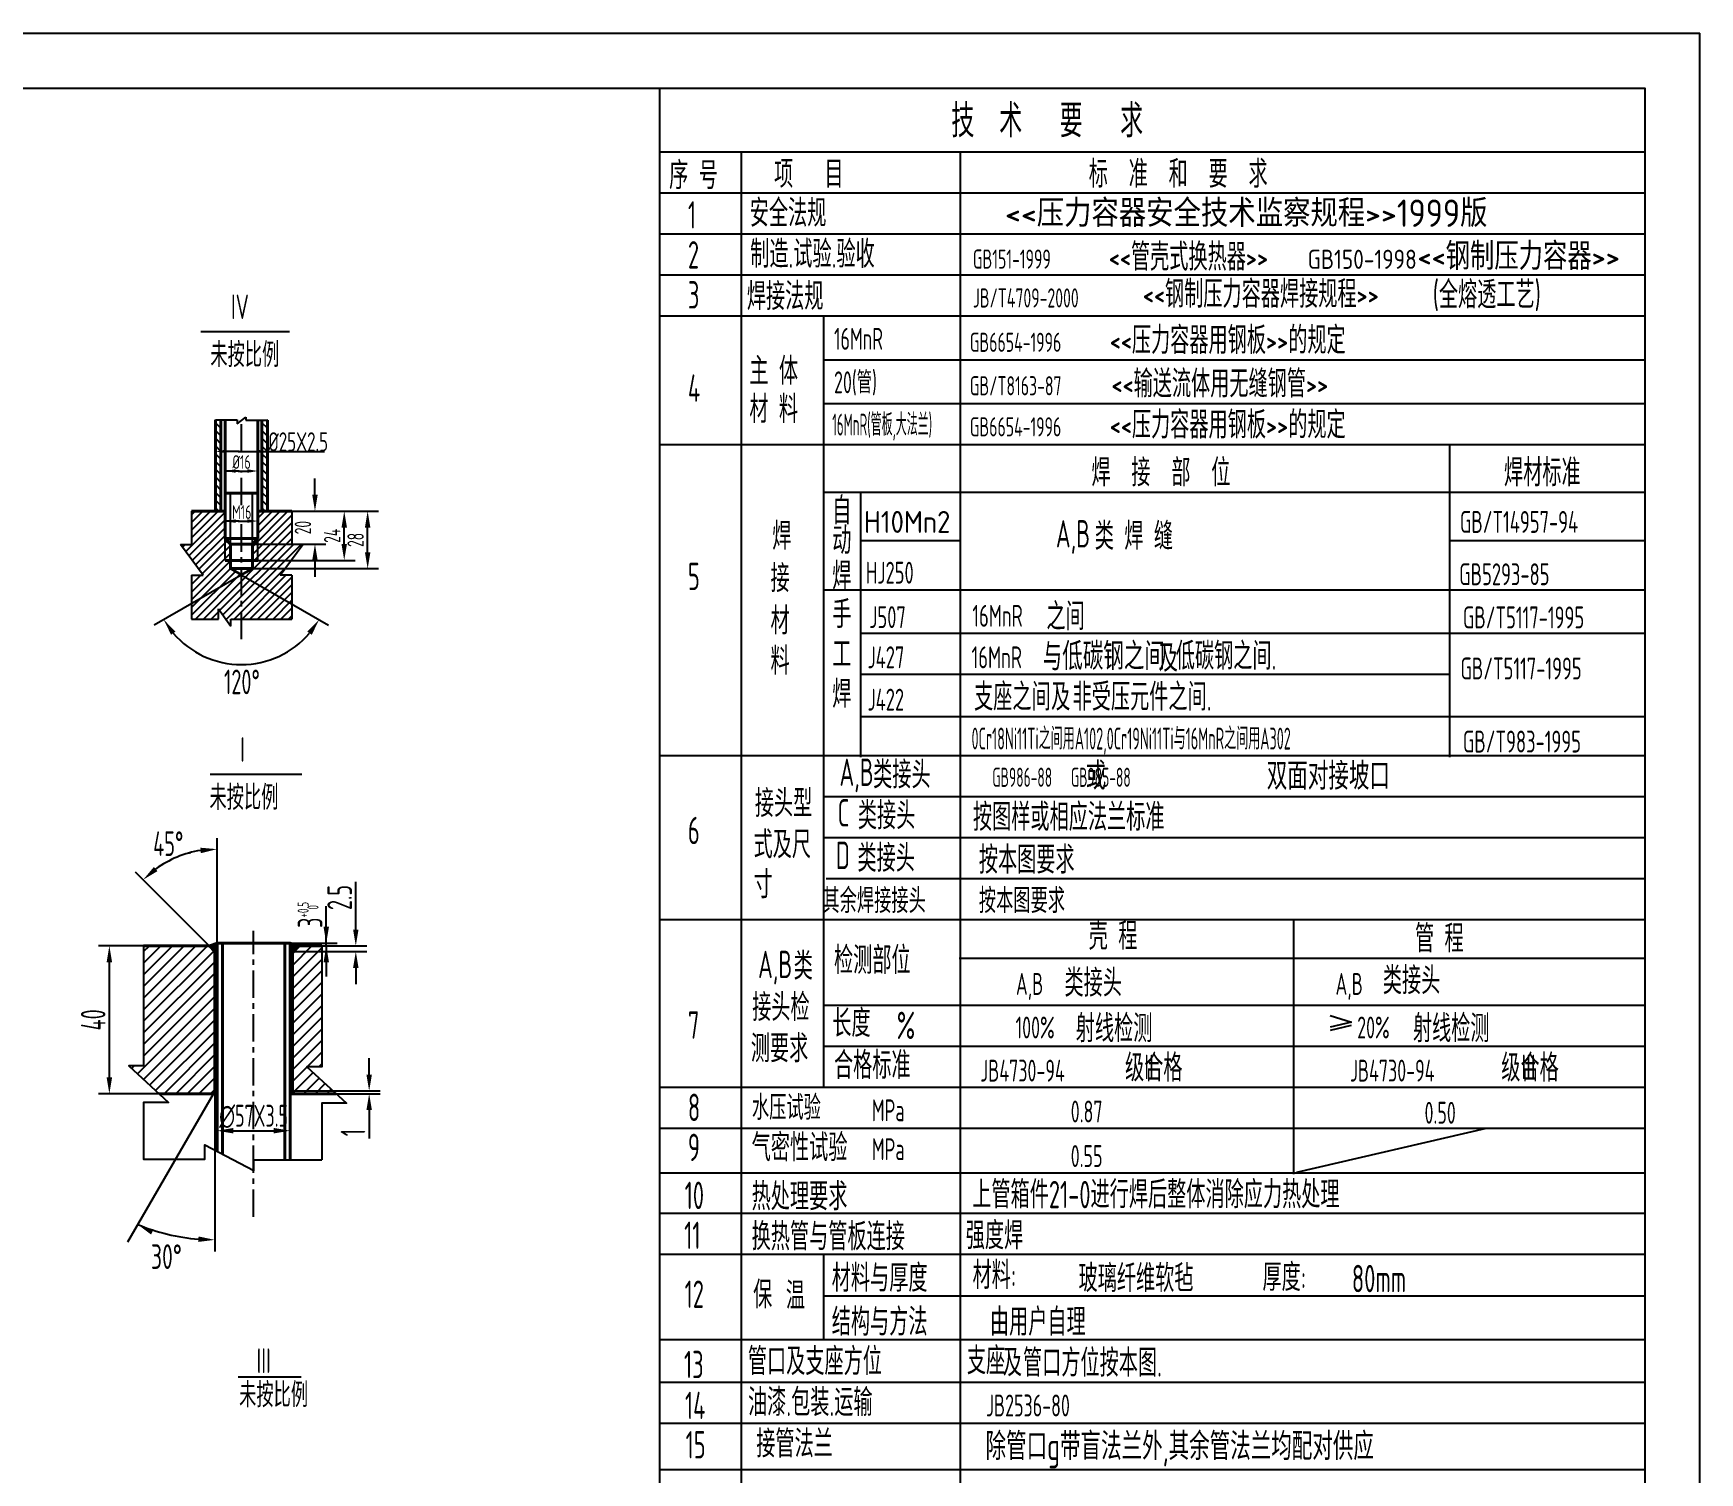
# Model space of a CAD drawing. Extents: x -857 to 594, y 0 to 1194.
# Drawn here: x 289.6 to 594, y 578 to 841 of the extents above; entities that cross this region are included whole.
import ezdxf
from ezdxf.enums import TextEntityAlignment as Align

# ---------------------------------------------------------------- set-up
doc = ezdxf.new("R2010")
doc.units = 0
doc.header["$LTSCALE"] = 2
doc.header["$MEASUREMENT"] = 0
doc.linetypes.add('CENTERX2', pattern=[4, 2.5, -0.5, 0.5, -0.5])
doc.linetypes.add('PHANTOMX2', pattern=[5, 2.5, -0.5, 0.5, -0.5, 0.5, -0.5])
doc.layers.get('0').update_dxf_attribs({"linetype": 'CONTINUOUS'})
doc.layers.get('DEFPOINTS').update_dxf_attribs({"linetype": 'CONTINUOUS'})
for name, color, linetype in [('16CEN', 6, 'CENTERX2'), ('16CON2', 3, 'CONTINUOUS'), ('16DIM', 3, 'CONTINUOUS'), ('16TXT', 3, 'CONTINUOUS'), ('PHANTOMX2', 3, 'PHANTOMX2')]:
    doc.layers.add(name, color=color, linetype=linetype)
doc.layers.add('16CON', color=7, linetype='CONTINUOUS', lineweight=40)
doc.styles.add('ASCII', font='ascii.shx', dxfattribs={"width": 0.7, "height": 4.5})
doc.styles.add('HZ', font='ascii.shx', dxfattribs={"width": 0.7, "bigfont": 'hztxt2.shx'})
doc.styles.add('HZ1', font='ascii.shx', dxfattribs={"width": 0.75, "bigfont": 'hztxt2.shx'})
doc.styles.get("Standard").update_dxf_attribs({"font": 'ascii.shx', "width": 0.75})
doc.dimstyles.get("Standard").update_dxf_attribs({"dimtxt": 4.5, "dimasz": 3, "dimexe": 2, "dimexo": 0.0625, "dimgap": 0.7, "dimtad": 1, "dimdec": 4, "dimzin": 0, "dimdsep": 46, "dimtxsty": 'HZ', "dimcen": 0.09, "dimadec": 0, "dimazin": 0, "dimtfac": 1, "dimtdec": 4, "dimtofl": 0, "dimtmove": 0, "dimatfit": 3, "dimfxl": 0, "dimtolj": 1, "dimtzin": 0, "dimarcsym": 0})

# ---------------------------------------------------------------- blocks, each defined once
blk = doc.blocks.new('*D12')
at = {"color": 0, "linetype": 'ByBlock'}
for p, q in [((359.39, 664.08), (359.39, 672.78)), ((351.63, 661.08), (361.39, 661.08)), ((347.75, 660.08), (361.39, 660.08)), ((359.39, 657.08), (359.39, 654.08))]:
    blk.add_line(p, q, dxfattribs=at)
for points in [[(358.89, 664.08), (359.89, 664.08), (359.39, 661.08)], [(358.89, 657.08), (359.89, 657.08), (359.39, 660.08)]]:
    blk.add_solid(points, dxfattribs=at)
at = {"layer": 'DEFPOINTS', "color": 0, "linetype": 'ByBlock'}
for p in [(351.57, 661.08), (359.39, 661.08), (347.69, 660.08)]:
    blk.add_point(p, dxfattribs=at)
at = {"color": 0, "linetype": 'ByBlock', "insert": (356.44, 669.93), "char_height": 4.5, "attachment_point": 5, "rotation": 90, "style": 'HZ'}
blk.add_mtext('\\A1;2.5', dxfattribs=at)
blk = doc.blocks.new('*D13')
at = {"color": 0, "linetype": 'ByBlock'}
for p, q in [((595.7, 717.78), (595.7, 720.78)), ((590.03, 714.78), (597.7, 714.78)), ((582.33, 708.78), (597.7, 708.78)), ((595.7, 705.78), (595.7, 702.78))]:
    blk.add_line(p, q, dxfattribs=at)
for points in [[(595.2, 717.78), (596.2, 717.78), (595.7, 714.78)], [(595.2, 705.78), (596.2, 705.78), (595.7, 708.78)]]:
    blk.add_solid(points, dxfattribs=at)
at = {"layer": 'DEFPOINTS', "color": 0, "linetype": 'ByBlock'}
for p in [(589.96, 714.78), (595.7, 714.78), (582.27, 708.78)]:
    blk.add_point(p, dxfattribs=at)
at = {"color": 0, "linetype": 'ByBlock', "insert": (593.5, 711.78), "char_height": 3, "attachment_point": 5, "rotation": 90, "style": 'HZ'}
blk.add_mtext('\\A1;20', dxfattribs=at)
blk = doc.blocks.new('*D14')
at = {"color": 0, "linetype": 'ByBlock'}
for p, q in [((597.56, 714.78), (603.05, 714.78)), ((601.05, 708.78), (601.05, 711.78)), ((585.33, 705.78), (603.05, 705.78))]:
    blk.add_line(p, q, dxfattribs=at)
for points in [[(600.55, 711.78), (601.55, 711.78), (601.05, 714.78)], [(600.55, 708.78), (601.55, 708.78), (601.05, 705.78)]]:
    blk.add_solid(points, dxfattribs=at)
at = {"layer": 'DEFPOINTS', "color": 0, "linetype": 'ByBlock'}
for p in [(597.49, 714.78), (601.05, 714.78), (585.27, 705.78)]:
    blk.add_point(p, dxfattribs=at)
at = {"color": 0, "linetype": 'ByBlock', "insert": (598.85, 710.28), "char_height": 3, "attachment_point": 5, "rotation": 90, "style": 'HZ'}
blk.add_mtext('\\A1;24', dxfattribs=at)
blk = doc.blocks.new('*D15')
at = {"color": 0, "linetype": 'ByBlock'}
for p, q in [((599.48, 714.78), (607.33, 714.78)), ((605.33, 707.28), (605.33, 711.78)), ((584.33, 704.28), (607.33, 704.28))]:
    blk.add_line(p, q, dxfattribs=at)
for points in [[(604.83, 711.78), (605.83, 711.78), (605.33, 714.78)], [(604.83, 707.28), (605.83, 707.28), (605.33, 704.28)]]:
    blk.add_solid(points, dxfattribs=at)
at = {"layer": 'DEFPOINTS', "color": 0, "linetype": 'ByBlock'}
for p in [(599.42, 714.78), (605.33, 714.78), (584.27, 704.28)]:
    blk.add_point(p, dxfattribs=at)
at = {"color": 0, "linetype": 'ByBlock', "insert": (603.13, 709.53), "char_height": 3, "attachment_point": 5, "rotation": 90, "style": 'HZ'}
blk.add_mtext('\\A1;28', dxfattribs=at)
blk = doc.blocks.new('*D75')
at = {"color": 0, "linetype": 'ByBlock'}
for p, q in [((361.83, 637.58), (361.83, 640.58)), ((347.86, 634.58), (363.83, 634.58)), ((351.67, 634.08), (363.83, 634.08)), ((361.83, 631.08), (361.83, 625.88))]:
    blk.add_line(p, q, dxfattribs=at)
for points in [[(361.33, 637.58), (362.33, 637.58), (361.83, 634.58)], [(361.33, 631.08), (362.33, 631.08), (361.83, 634.08)]]:
    blk.add_solid(points, dxfattribs=at)
at = {"layer": 'DEFPOINTS', "color": 0, "linetype": 'ByBlock'}
for p in [(347.8, 634.58), (351.61, 634.08), (361.83, 634.08)]:
    blk.add_point(p, dxfattribs=at)
at = {"color": 0, "linetype": 'ByBlock', "insert": (358.88, 626.98), "char_height": 4.5, "attachment_point": 5, "rotation": 90, "style": 'HZ'}
blk.add_mtext('\\A1;1', dxfattribs=at)
blk = doc.blocks.new('*D76')
at = {"color": 0, "linetype": 'ByBlock'}
for p, q in [((334.04, 623.12), (334.04, 619.78)), ((337.04, 621.78), (344.4, 621.78)), ((347.4, 622.73), (347.4, 619.78))]:
    blk.add_line(p, q, dxfattribs=at)
for points in [[(337.04, 622.28), (337.04, 621.28), (334.04, 621.78)], [(344.4, 622.28), (344.4, 621.28), (347.4, 621.78)]]:
    blk.add_solid(points, dxfattribs=at)
at = {"layer": 'DEFPOINTS', "color": 0, "linetype": 'ByBlock'}
for p in [(334.04, 623.18), (347.4, 622.8), (347.4, 621.78)]:
    blk.add_point(p, dxfattribs=at)
at = {"color": 0, "linetype": 'ByBlock', "insert": (340.72, 624.38), "char_height": 4, "attachment_point": 5, "style": 'HZ'}
blk.add_mtext('\\A1;∅57X3.5', dxfattribs=at)
blk = doc.blocks.new('*D77')
at = {"color": 0, "linetype": 'ByBlock'}
for p, q in [((325.04, 661.08), (312.37, 661.08)), ((314.37, 637.08), (314.37, 658.08)), ((327.04, 634.08), (312.37, 634.08))]:
    blk.add_line(p, q, dxfattribs=at)
for points in [[(313.87, 658.08), (314.87, 658.08), (314.37, 661.08)], [(313.87, 637.08), (314.87, 637.08), (314.37, 634.08)]]:
    blk.add_solid(points, dxfattribs=at)
at = {"layer": 'DEFPOINTS', "color": 0, "linetype": 'ByBlock'}
for p in [(314.37, 661.08), (325.11, 661.08), (327.11, 634.08)]:
    blk.add_point(p, dxfattribs=at)
at = {"color": 0, "linetype": 'ByBlock', "insert": (311.42, 647.58), "char_height": 4.5, "attachment_point": 5, "rotation": 90, "style": 'HZ'}
blk.add_mtext('\\A1;40', dxfattribs=at)

msp = doc.modelspace()

# ---------------------------------------------------------------- hatches: boundary and pattern name
at = {"layer": '16CON2'}
h = msp.add_hatch(dxfattribs=at)
h.set_pattern_fill('ANSI31', color=256, scale=12, style=0)
h.set_pattern_definition([(45, (-10.8847, 13.1675), (-1.0606602, 1.0606602), [])])
h.paths.add_polyline_path([(309.74521, 652.33399), (307.02154, 652.33399), (312.56153, 647.25172), (322.46431, 647.25172), (322.75298, 647.75172), (322.75298, 673.25172), (321.75298, 674.25172), (309.74521, 674.25172)])
h.paths.add_polyline_path([(336.91768, 647.75172), (337.20635, 647.25172), (344.92913, 647.25172), (339.55422, 652.18256), (342.27789, 652.18256), (342.27789, 674.25172), (337.91768, 674.25172), (336.91768, 673.25172)])
h = msp.add_hatch(dxfattribs=at)
h.set_pattern_fill('ANSI37', color=256, angle=90, style=0)
h.set_pattern_definition([(135, (-10.88473, 13.1675), (-0.088388348, -0.088388348), []), (225, (-10.88473, 13.1675), (0.088388348, -0.088388348), [])])
h.paths.add_polyline_path([(336.51768, 673.25172), (336.91768, 673.25172), (337.91768, 674.25172), (336.51768, 674.75172)])
h.paths.add_polyline_path([(321.75298, 674.25172), (322.75298, 673.25172), (323.15298, 673.25172), (323.15298, 674.75172)])
at = {"layer": '16DIM'}
h = msp.add_hatch(dxfattribs=at)
h.set_pattern_fill('ANSI31', color=256, scale=8, angle=90, style=0)
h.set_pattern_definition([(135, (517.1764, 234.7102), (-0.7071068, -0.7071068), [])])
h.paths.add_polyline_path([(322.8615, 753.68786), (323.8615, 753.68786), (323.8615, 770.37522), (322.8615, 770.37522)])
h.paths.add_polyline_path([(331.3615, 753.68786), (332.3615, 753.68786), (332.3615, 764.60751), (331.3615, 764.60751)])
h.paths.add_polyline_path([(331.3615, 764.60751), (332.3615, 764.60751), (332.3615, 766.60751), (332.3615, 770.33493), (331.3615, 770.33493)])
h = msp.add_hatch(dxfattribs=at)
h.set_pattern_fill('ANSI31', color=256, scale=8, angle=180, style=0)
h.set_pattern_definition([(225, (517.1764, 234.7102), (0.7071068, -0.7071068), [])])
h.paths.add_polyline_path([(324.6115, 748.68786), (324.6115, 753.68786), (318.50282, 753.68786), (318.50282, 747.61148), (316.46503, 747.61148), (320.63363, 741.98856), (318.50282, 741.98856), (318.50282, 733.98438), (323.40805, 733.98438), (323.40805, 735.8634), (325.69096, 732.70836), (325.69096, 733.98438), (327.6115, 733.98438), (327.6115, 742.03316), (325.6115, 743.18786), (325.6115, 744.68786), (324.6115, 744.68786)])
h.paths.add_polyline_path([(324.6115, 744.68786), (325.6115, 744.68786), (325.6115, 747.68786), (324.6115, 748.68786)], flags=16)
h.paths.add_polyline_path([(336.8108, 733.98438), (336.8108, 741.98856), (334.67999, 741.98856), (338.84859, 747.61148), (336.8108, 747.61148), (336.8108, 753.68786), (330.6115, 753.68786), (330.6115, 751.39236), (330.6115, 748.68786), (330.6115, 744.68786), (329.6115, 744.68786), (329.6115, 743.18786), (327.6115, 742.03316), (327.6115, 733.98438)])
h.paths.add_polyline_path([(330.6115, 748.68786), (329.6115, 747.68786), (329.6115, 744.68786), (330.6115, 744.68786)], flags=16)

# ---------------------------------------------------------------- linework, layer by layer
msp.add_lwpolyline([(584, 10), (25, 10), (25, 831), (584, 831)], close=True)
at = {"layer": '16CEN'}
for p, q in [((327.6115, 764.60751), (327.6115, 770.37522)), ((327.6115, 754.76215), (327.6115, 761.02449)), ((327.6115, 730.28927), (327.6115, 751.87401)), ((329.83533, 624.77327), (329.83533, 677.01749))]:
    msp.add_line(p, q, dxfattribs=at)
at = {"layer": '16CON'}
for p, q in [((322.8615, 753.68786), (322.8615, 770.37522)), ((323.8615, 753.68786), (323.8615, 770.37522)), ((324.6115, 748.68786), (324.6115, 770.37522)), ((330.6115, 748.68786), (330.6115, 770.33493)), ((331.3615, 753.68786), (331.3615, 770.33493)), ((332.3615, 753.68786), (332.3615, 770.33493)), ((318.50282, 753.68786), (324.6115, 753.68786)), ((330.6115, 753.68786), (336.8108, 753.68786)), ((325.6115, 747.68786), (324.6115, 748.68786)), ((325.6115, 744.68786), (325.6115, 747.68786)), ((325.6115, 747.68786), (329.6115, 747.68786)), ((329.6115, 747.68786), (330.6115, 748.68786)), ((329.6115, 744.68786), (329.6115, 747.68786)), ((324.6115, 744.68786), (330.6115, 744.68786)), ((325.6115, 743.18786), (325.6115, 744.68786)), ((325.6115, 743.18786), (329.6115, 743.18786)), ((329.6115, 743.18786), (329.6115, 744.68786)), ((309.74521, 674.25172), (321.75298, 674.25172)), ((322.75298, 673.25172), (322.75298, 647.75172)), ((322.75298, 673.25172), (323.15298, 673.25172)), ((323.15298, 674.75172), (323.15298, 636.72606)), ((323.15298, 674.75172), (336.51768, 674.75172)), ((324.15298, 674.75172), (324.15298, 636.20022)), ((335.51768, 674.75172), (335.51768, 635.16261)), ((336.51768, 674.75172), (336.51768, 635.16261)), ((336.91768, 673.25172), (336.51768, 673.25172)), ((336.91768, 673.25172), (336.91768, 647.75172)), ((342.27789, 674.25172), (337.91768, 674.25172)), ((312.56153, 647.25172), (323.15298, 647.25172)), ((322.75298, 647.75172), (322.46431, 647.25172)), ((322.75298, 647.75172), (323.15298, 647.75172)), ((336.91768, 647.75172), (336.51768, 647.75172)), ((344.92913, 647.25172), (336.51768, 647.25172)), ((336.91768, 647.75172), (337.20635, 647.25172))]:
    msp.add_line(p, q, dxfattribs=at)
for points in [[(324.6115, 756.99332), (330.6115, 756.99332)], [(324.6115, 748.68786), (330.6115, 748.68786)], [(325.6115, 743.18786), (327.6115, 742.03316)], [(327.6115, 742.03316), (329.6115, 743.18786)], [(321.75298, 674.25172), (323.15298, 674.75172)], [(322.75298, 673.25172), (321.75298, 674.25172)], [(337.91768, 674.25172), (336.51768, 674.75172)], [(336.91768, 673.25172), (337.91768, 674.25172)]]:
    msp.add_lwpolyline(points, dxfattribs=at)
at = {"layer": '16CON2'}
for p, q in [((0, 841), (594, 841)), ((594, 0), (594, 841)), ((320.18552, 786.52662), (336.4014, 786.52662)), ((332.3615, 764.59318), (342.80443, 764.59318)), ((325.6115, 747.68786), (325.6115, 756.99332)), ((329.6115, 747.68786), (329.6115, 756.99332)), ((318.50282, 753.68786), (318.50282, 747.61148)), ((336.8108, 753.68786), (336.8108, 747.61148)), ((320.63363, 741.98856), (316.46503, 747.61148)), ((316.46503, 747.61148), (318.50282, 747.61148)), ((324.6115, 744.68786), (324.6115, 748.68786)), ((330.6115, 744.68786), (330.6115, 748.68786)), ((334.67999, 741.98856), (338.84859, 747.61148)), ((338.84859, 747.61148), (336.8108, 747.61148)), ((318.50282, 741.98856), (320.63363, 741.98856)), ((318.50282, 741.98856), (318.50282, 733.98438)), ((336.8108, 741.98856), (334.67999, 741.98856)), ((336.8108, 741.98856), (336.8108, 733.98438)), ((318.50282, 733.98438), (323.40805, 733.98438)), ((325.69096, 733.98438), (336.8108, 733.98438)), ((321.89664, 705.63946), (338.65483, 705.63946)), ((526.52086, 661.55291), (530.38807, 660.34549)), ((530.38807, 660.34549), (526.52086, 659.37955)), ((530.33864, 659.72814), (526.52086, 658.77455)), ((520.40653, 632.89753), (555.0301, 640.95506)), ((326.98622, 595.51373), (338.53327, 595.51373))]:
    msp.add_line(p, q, dxfattribs=at)
at = {"layer": '16DIM'}
for p, q in [((322.8615, 770.37522), (326.82578, 770.37522)), ((326.82578, 769.62918), (328.43765, 770.88944)), ((326.82578, 770.37522), (326.82578, 769.62918)), ((328.43765, 770.88944), (328.43765, 770.33493)), ((328.43765, 770.33493), (332.3615, 770.33493))]:
    msp.add_line(p, q, dxfattribs=at)
at = {"layer": '16DIM', "color": 3, "linetype": 'ByBlock'}
for p, q in [((322.8615, 764.21655), (322.8615, 766.60751)), ((327.2115, 764.60751), (324.8115, 764.60751)), ((327.0115, 764.60751), (332.3615, 764.60751)), ((332.3615, 764.12586), (332.3615, 766.60751)), ((324.6115, 760.63353), (324.6115, 763.02449)), ((327.2115, 761.02449), (324.8115, 761.02449)), ((327.0115, 761.02449), (329.4115, 761.02449)), ((330.6115, 760.54284), (330.6115, 763.02449)), ((324.6115, 751.48305), (324.6115, 753.87401)), ((330.6115, 751.39236), (330.6115, 753.87401)), ((327.2115, 751.87401), (324.8115, 751.87401)), ((327.0115, 751.87401), (329.4115, 751.87401)), ((327.55737, 742.00191), (311.69984, 732.84655)), ((327.66563, 742.00191), (343.52316, 732.84655)), ((323.15298, 674.81422), (323.15298, 693.9336)), ((321.70879, 674.29592), (308.24585, 687.75886)), ((343.11044, 674.25172), (343.11044, 681.53649)), ((336.54823, 674.75172), (345.11044, 674.75172)), ((338.58403, 674.25172), (341.27769, 674.25172)), ((343.11044, 674.05448), (343.11044, 668.66448)), ((322.43306, 647.19759), (306.80721, 620.13283)), ((322.75298, 647.68922), (322.75298, 618.41347))]:
    msp.add_line(p, q, dxfattribs=at)
for centre, radius, start, end in [((327.6115, 742.03316), 16.3732, 220.5128295, 319.4871705), ((323.15298, 672.85172), 19.08188, 99.0171879, 125.9828121), ((322.75298, 657.22921), 36.68306, 247.4222491, 265.3129517)]:
    msp.add_arc(centre, radius, start, end, dxfattribs=at)
for p in [(322.8615, 764.15405), (332.3615, 764.60751), (332.3615, 764.06336), (330.6115, 761.02449), (324.6115, 760.57103), (330.6115, 760.48034), (324.6115, 751.42055), (330.6115, 751.87401), (330.6115, 751.32986), (318.21423, 691.2834), (338.52153, 674.25172), (339.27769, 674.25172)]:
    msp.add_point(p, dxfattribs=at)
for points in [[(324.7815, 764.28751), (324.7815, 764.92751), (322.8615, 764.60751)], [(330.4415, 764.28751), (330.4415, 764.92751), (332.3615, 764.60751)], [(326.5315, 760.70449), (326.5315, 761.34449), (324.6115, 761.02449)], [(328.6915, 760.70449), (328.6915, 761.34449), (330.6115, 761.02449)], [(326.5315, 751.55401), (326.5315, 752.19401), (324.6115, 751.87401)], [(328.6915, 751.55401), (328.6915, 752.19401), (330.6115, 751.87401)], [(314.75531, 731.10821), (315.57189, 731.68544), (313.43189, 733.84655)], [(339.65111, 731.68544), (340.46769, 731.10821), (341.79111, 733.84655)], [(320.12296, 692.19622), (320.20157, 691.19932), (323.15298, 691.9336)], [(312.26624, 687.9124), (311.6169, 688.6729), (309.66006, 686.34464)], [(342.61044, 677.75172), (343.61044, 677.75172), (343.11044, 674.75172)], [(342.61044, 671.25172), (343.61044, 671.25172), (343.11044, 674.25172)], [(311.09416, 621.52218), (311.55833, 622.40792), (308.66901, 623.35756)], [(319.77594, 621.1684), (319.73505, 620.16924), (322.75298, 620.54615)]]:
    msp.add_solid(points, dxfattribs=at)
at = {"layer": '16TXT', "color": 3}
for p, q in [((403.99082, 819.3735), (583.99082, 819.3735)), ((403.99082, 811.8735), (583.99082, 811.8735)), ((403.99082, 804.3735), (583.99082, 804.3735)), ((403.99082, 804.3735), (583.99082, 804.3735)), ((403.99082, 796.8735), (583.99082, 796.8735)), ((403.99082, 789.3735), (583.99082, 789.3735)), ((433.99082, 648.45506), (433.99082, 789.3735)), ((433.99082, 781.3373), (583.99082, 781.3373)), ((433.99082, 773.38594), (583.99082, 773.38594)), ((403.99082, 765.88594), (583.99082, 765.88594)), ((548.27388, 765.88594), (548.27388, 708.75129)), ((433.99082, 757.1515), (583.99082, 757.1515)), ((440.69417, 757.1515), (440.69417, 708.75129)), ((440.69417, 748.33605), (458.99082, 748.33605)), ((548.27388, 748.33605), (583.99082, 748.33605)), ((433.99082, 739.28991), (583.99082, 739.28991)), ((440.69417, 731.40338), (584, 731.40338)), ((440.69417, 723.90338), (548.27388, 723.90338)), ((440.69417, 716.1727), (583.99082, 716.1727)), ((403.99082, 709.05923), (583.99082, 709.05923)), ((433.99082, 701.55923), (583.99082, 701.55923)), ((433.99082, 694.05923), (583.99082, 694.05923)), ((434.40443, 686.55923), (583.99082, 686.55923)), ((403.99082, 679.05923), (583.99082, 679.05923)), ((519.78081, 678.8249), (519.78081, 632.53471)), ((458.71834, 672.00946), (583.99082, 672.00946)), ((434.16313, 663.45506), (583.99082, 663.45506)), ((434.16313, 655.95506), (583.99082, 655.95506)), ((403.99082, 648.45506), (583.99082, 648.45506)), ((403.99082, 640.95506), (583.99082, 640.95506)), ((403.99082, 632.81311), (583.99082, 632.81311)), ((403.99082, 625.41134), (583.99082, 625.41134)), ((433.99082, 602.33522), (433.99082, 617.91134)), ((433.99082, 610.33522), (583.99082, 610.33522)), ((403.99082, 602.33522), (583.99082, 602.33522)), ((403.99082, 594.53662), (583.99082, 594.53662))]:
    msp.add_line(p, q, dxfattribs=at)
for points in [[(403.99082, 831), (403.99082, 554.6077)], [(418.99082, 554.6077), (418.99082, 819.3735)], [(458.99082, 554.6077), (458.99082, 819.3735)], [(403.99082, 617.91134), (583.99082, 617.91134)], [(403.99082, 587.03662), (583.99082, 587.03662)], [(403.99082, 578.6077), (583.99082, 578.6077)]]:
    msp.add_lwpolyline(points, dxfattribs=at)
at = {"layer": '16TXT'}
for points in [[(309.74521, 674.44314), (309.74521, 652.33399), (307.02154, 652.33399), (314.28465, 645.67096), (309.74521, 645.67096), (309.74521, 635.31405), (320.9425, 635.31405), (320.9425, 637.8884), (329.87008, 633.19399), (329.87008, 635.16261), (342.27789, 635.16261)], [(342.27789, 674.2917), (342.27789, 652.18256), (339.55422, 652.18256), (346.81733, 645.51953), (342.27789, 645.51953), (342.27789, 635.16261)]]:
    msp.add_lwpolyline(points, dxfattribs=at)
at = {"layer": 'DEFPOINTS', "color": 0, "linetype": 'ByBlock'}
for p in [(325.6115, 743.18786), (329.6115, 743.18786), (327.6115, 742.03316), (327.6115, 742.03316), (322.01153, 726.64738), (321.75298, 674.25172), (322.75298, 673.25172), (322.75298, 673.25172), (323.15298, 674.75172), (336.51768, 674.75172), (336.91768, 673.25172), (336.91768, 673.25172), (337.91768, 674.25172), (323.15298, 668.03019), (336.51768, 668.03019), (317.46201, 647.25172), (322.46431, 647.25172), (322.75298, 647.75172), (322.75298, 647.75172), (336.91768, 647.75172), (336.91768, 647.75172), (337.20635, 647.25172), (342.20866, 647.25172)]:
    msp.add_point(p, dxfattribs=at)
at = {"layer": 'PHANTOMX2'}
for p, q in [((323.40805, 735.8634), (325.69096, 732.70836)), ((323.40805, 733.98438), (323.40805, 735.8634)), ((325.69096, 732.70836), (325.69096, 733.98438))]:
    msp.add_line(p, q, dxfattribs=at)

# ---------------------------------------------------------------- texts
at = {"color": 3, "linetype": 'ByBlock', "insert": (313.90374, 617.4821), "char_height": 4.5, "attachment_point": 5, "style": 'HZ1'}
msp.add_mtext('\\A1;30°', dxfattribs=at)
at = {"layer": '16CON2', "style": 'HZ', "width": 0.7}
for s, p in [('IV', (325.69406, 788.78104)), ('未按比例', (321.93379, 780.00351)), ('I', (327.3781, 707.89388)), ('未按比例', (321.77154, 699.11635)), ('III', (330.37441, 596.22142)), ('未按比例', (327.1899, 589.96779))]:
    msp.add_text(s, height=4.5, dxfattribs=at).set_placement(p)
at = {"layer": '16DIM', "color": 3, "style": 'HZ', "width": 0.7}
msp.add_text('120°', height=4.5, dxfattribs=at).set_placement((324.4268, 720.24893))
at = {"layer": '16DIM', "style": 'HZ', "width": 0.7}
msp.add_text('+0.5', height=2, rotation=90, dxfattribs=at).set_placement((339.88555, 679.45101))
at = {"layer": '16DIM', "color": 3, "style": 'HZ', "width": 0.7}
msp.add_text('0', height=2, rotation=90, dxfattribs=at).set_placement((341.70593, 680.90844))
at = {"layer": '16DIM', "color": 3, "linetype": 'ByBlock', "attachment_point": 5}
for s, insert, char_height in [('%%C25X2.5', (337.97203, 766.36069), 3.5), ('%%C16', (327.64096, 762.66383), 2.5), ('M16', (327.67866, 753.51335), 2.5)]:
    msp.add_mtext(s, dxfattribs=dict(at, insert=insert, char_height=char_height))
at = {"layer": '16DIM', "color": 3, "linetype": 'ByBlock', "insert": (314.24975, 692.94202), "char_height": 4.5, "attachment_point": 5, "style": 'HZ'}
msp.add_mtext('45%%D', dxfattribs=at)
at = {"layer": '16DIM', "color": 3, "linetype": 'ByBlock', "insert": (340.16044, 678.49198), "char_height": 4.5, "attachment_point": 5, "rotation": 90, "style": 'HZ'}
msp.add_mtext('3', dxfattribs=at)
at = {"layer": '16TXT', "color": 3}
for s, height, style, width, p in [('  技  术   要   求', 6, 'HZ', 0.7, (452.7405, 821.99619)), ('序 号', 5, 'HZ', 0.7, (405.74904, 812.54011)), ('项   目', 5, 'HZ', 0.7, (424.91275, 812.76304)), ('标  准  和  要  求', 5, 'HZ', 0.7, (482.39795, 812.78024)), ('1', 5, 'HZ', 0.7, (409.17639, 805.32374)), ('安全法规', 5, 'HZ', 0.7, (420.47068, 805.64359)), ('制造.试验.验收', 5, 'HZ', 0.7, (420.54945, 798.15436)), ('2', 5, 'HZ', 0.7, (409.17639, 798.02373)), ('GB151-1999', 3.5, 'HZ', 0.7, (461.22914, 798.00067)), ('<<管壳式换热器>>', 5, 'HZ', 0.7, (486.04607, 797.6433)), ('3', 5, 'HZ', 0.7, (409.17639, 790.71412)), ('焊接法规', 5, 'HZ', 0.7, (419.939, 790.44037)), ('  <<钢制压力容器焊接规程>>', 5, 'HZ', 0.7, (488.4689, 790.84779)), ('  (全熔透工艺)', 5, 'HZ', 0.7, (541.45206, 790.73048)), ('JB/T4709-2000', 3.5, 'HZ', 0.7, (461.23958, 790.90189)), ('16MnR', 4, 'HZ', 0.7, (435.86275, 783.18653)), ('GB6654-1996', 3.5, 'HZ', 0.7, (460.66406, 782.8)), ('<<压力容器用钢板>>的规定', 5, 'HZ', 0.7, (486.21858, 782.41347)), ('主 体', 5, 'HZ', 0.7, (420.40219, 776.78125)), ('20(管)', 4, 'HZ', 0.7, (435.86275, 775.23517)), ('<<输送流体用无缝钢管>> ', 5, 'HZ', 0.7, (486.52867, 774.46211)), ('4', 5, 'HZ', 0.7, (409.17639, 773.67487)), ('GB/T8163-87', 3.5, 'HZ', 0.7, (460.66406, 774.84864)), ('材 料', 5, 'HZ', 0.7, (420.40219, 769.82364)), ('16MnR(管板,大法兰)', 4, 'HZ', 0.5, (435.54066, 767.50449)), ('GB6654-1996', 3.5, 'HZ', 0.7, (460.66406, 767.35193)), ('<<压力容器用钢板>>的规定', 5, 'HZ', 0.7, (486.21858, 766.9654)), ('焊  接  部  位', 5, 'HZ', 0.7, (482.88861, 758.22767)), ('焊材标准', 5, 'HZ', 0.7, (558.25882, 758.22767)), ('自', 5, 'HZ', 0.7, (435.54066, 751.27005)), ('焊', 5, 'HZ', 0.7, (424.58943, 746.63164)), ('A,B', 5, 'HZ', 0.7, (476.40038, 747.05935)), (' 类 焊 缝', 5, 'HZ', 0.7, (481.60023, 746.63164)), ('GB/T14957-94', 4, 'HZ', 0.720512, (550.20644, 749.72392)), ('动', 5, 'HZ', 0.7, (435.54066, 745.85857)), ('5', 5, 'HZ', 0.7, (409.17639, 739.27339)), ('接', 5, 'HZ', 0.7, (424.26733, 738.90096)), ('焊', 5, 'HZ', 0.7, (435.54066, 739.34593)), ('HJ250', 4, 'HZ', 0.720512, (441.66046, 740.4471)), ('GB5293-85', 4, 'HZ', 0.720512, (550.07419, 740.16148)), ('材', 5, 'HZ', 0.7, (424.26733, 731.17028)), ('手', 5, 'HZ', 0.7, (435.54066, 732.32988)), ('之间 ', 5, 'HZ', 0.7, (474.66232, 731.94334)), ('J507', 4, 'HZ', 0.720512, (442.30465, 732.32988)), ('16MnR', 4, 'HZ', 0.720512, (461.13352, 732.57453)), ('GB/T5117-1995', 4, 'HZ', 0.720512, (550.75572, 732.27495)), ('料', 5, 'HZ', 0.7, (424.26733, 723.82613)), ('工', 5, 'HZ', 0.7, (435.54066, 725.04416)), ('J427', 4, 'HZ', 0.720512, (441.98255, 724.98573)), ('16MnR', 4, 'HZ', 0.720512, (460.98615, 724.98573)), ('与', 5, 'HZ', 0.7, (474.01449, 724.55993)), ('低碳钢之间', 5, 'HZ1', 0.75, (477.55753, 724.67861)), ('及', 5, 'HZ', 0.7, (495.17774, 724.3225)), ('低碳钢之间.', 5, 'HZ', 0.7, (498.29428, 724.719)), ('GB/T5117-1995', 4, 'HZ', 0.720512, (550.30136, 722.94273)), ('焊', 5, 'HZ', 0.7, (435.54066, 717.75845)), ('支座之间', 5, 'HZ', 0.7, (461.446, 717.23538)), ('及', 5, 'HZ', 0.7, (475.52369, 717.23538)), ('非受压元件之间.', 5, 'HZ', 0.7, (479.447, 717.23538)), ('J422', 4, 'HZ', 0.720512, (441.98255, 717.25504)), ('0Cr18Ni11Ti之间用A102,0Cr19Ni11Ti与16MnR之间用A302', 4, 'HZ', 0.55, (460.98615, 710.14158)), ('GB/T983-1995', 4, 'HZ', 0.720512, (550.75194, 709.59134)), ('A,B', 5, 'HZ', 0.7, (436.86545, 703.49855)), ('   类接头', 5, 'HZ', 0.7, (437.31587, 703.03733)), ('GB986-88   GB985-88', 3.5, 'HZ', 0.6, (464.78413, 703.31981)), ('或', 5, 'HZ1', 0.75, (481.82483, 702.82319)), ('双面对接坡口', 5, 'HZ1', 0.75, (514.91815, 702.79248)), ('接头型', 5, 'HZ', 0.7, (421.40487, 697.80515)), ('C', 5, 'HZ', 0.7, (436.52755, 696.06958)), (' 类接头', 5, 'HZ', 0.7, (438.3206, 695.55915)), ('按图样或相应法兰标准', 5, 'HZ', 0.7, (461.24333, 695.28562)), ('6', 5, 'HZ', 0.7, (409.17639, 692.84588)), ('式及尺', 5, 'HZ', 0.7, (421.16106, 690.26502)), ('D', 5, 'HZ', 0.7, (436.18964, 688.30293)), (' 类接头', 5, 'HZ', 0.7, (438.2444, 687.79089)), ('按本图要求', 5, 'HZ', 0.7, (462.31719, 687.47195)), ('寸', 5, 'HZ', 0.7, (421.16106, 682.97462)), (' 其余焊接接头', 4.5, 'HZ', 0.7, (432.03657, 680.26084)), ('按本图要求', 4.5, 'HZ', 0.7, (462.31719, 680.26717)), ('壳 程', 5, 'HZ', 0.7, (482.39345, 673.54788)), ('管 程', 5, 'HZ', 0.7, (541.99562, 673.09765)), ('A,B', 5, 'HZ', 0.7, (421.99762, 668.37978)), ('  类', 5, 'HZ', 0.7, (424.69626, 668.08309)), ('检测部位', 5, 'HZ', 0.7, (435.86544, 669.13126)), ('  类接头', 5, 'HZ', 0.7, (474.17572, 664.98352)), ('类接头', 5, 'HZ', 0.7, (536.11775, 665.43382)), ('A,B', 4, 'HZ', 0.7, (469.09714, 665.31179)), ('A,B', 4, 'HZ', 0.7, (527.47608, 665.31179)), ('接头检', 5, 'HZ', 0.7, (420.91185, 660.52756)), ('7', 5, 'HZ', 0.7, (409.17639, 657.29946)), ('长度 ', 5, 'HZ', 0.7, (435.5477, 657.62698)), ('%', 5, 'HZ', 0.7, (447.34052, 657.23632)), ('100%', 4, 'HZ', 0.7, (469.03838, 657.34455)), ('射线检测', 5, 'HZ', 0.7, (480.02726, 656.66688)), (' 20%', 4, 'HZ', 0.7, (529.91708, 657.34455)), ('射线检测', 5, 'HZ', 0.7, (541.61063, 656.66688)), ('测要求', 5, 'HZ', 0.7, (420.67055, 652.99831)), ('合格标准', 5, 'HZ', 0.7, (435.85781, 649.94223)), ('        级合格', 5, 'HZ', 0.7, (473.84201, 649.4738)), ('        级合格', 5, 'HZ', 0.7, (542.57336, 649.4738)), ('JB4730-94', 4, 'HZ', 0.7, (462.58527, 649.46967)), ('II', 4.5, 'ASCII', 0.7, (492.53961, 649.90269)), ('JB4730-94', 4, 'HZ', 0.7, (530.12733, 649.46967)), ('III', 4.5, 'ASCII', 0.7, (561.43424, 649.90269)), ('8', 5, 'HZ', 0.7, (409.17639, 642.248)), ('水压试验', 4.5, 'HZ', 0.7, (420.86692, 642.46256)), ('MPa', 4, 'HZ', 0.7, (442.77622, 642.20885)), ('0.87', 4, 'HZ', 0.7, (479.10496, 641.99685)), ('0.50', 4, 'HZ', 0.7, (543.73878, 641.7674)), ('9', 5, 'HZ', 0.7, (409.17639, 634.93839)), ('气密性试验', 5, 'HZ', 0.7, (420.81834, 634.90894)), ('MPa', 4, 'HZ', 0.7, (442.77622, 635.11756)), ('0.55', 4, 'HZ', 0.7, (479.10496, 633.8549)), ('10', 5, 'HZ', 0.7, (408.5828, 626.17107)), ('热处理要求', 5, 'HZ', 0.7, (420.81389, 625.9586)), ('上管箱件21-0进行焊后整体消除应力热处理', 5, 'HZ', 0.7, (461.1163, 626.32441)), ('换热管与管板连接', 5, 'HZ', 0.7, (420.81389, 618.64068)), ('强度焊', 5, 'HZ', 0.7, (459.9294, 618.83496)), ('11', 5, 'HZ', 0.7, (408.49471, 618.87844)), ('材料与厚度', 5, 'HZ', 0.7, (435.44736, 611.0473)), ('材料:', 5, 'HZ', 0.7, (461.17449, 611.5808)), ('玻璃纤维软毡', 5, 'HZ', 0.7, (480.53256, 611.0124)), ('厚度:       ', 5, 'HZ', 0.7, (514.13333, 611.19691)), ('80mm', 5, 'HZ', 0.7, (530.46524, 610.97409)), ('12', 5, 'HZ', 0.7, (408.57033, 608.12031)), ('保', 5, 'HZ', 0.7, (421.08663, 608.02482)), ('温', 5, 'HZ', 0.7, (427.06746, 607.86328)), ('结构与方法', 5, 'HZ', 0.7, (435.44736, 603.0473)), ('由用户自理', 5, 'HZ', 0.7, (464.35192, 603.0473)), ('13', 5, 'HZ', 0.7, (408.46285, 595.27085)), ('管口及支座方位', 5, 'HZ', 0.7, (420.12631, 595.8355)), ('支座', 5, 'HZ', 0.7, (460.13273, 595.9685)), ('及', 5, 'HZ', 0.7, (466.7062, 595.60479)), ('管口方位按本图.', 5, 'HZ', 0.7, (470.38084, 595.56494)), ('油漆.包装.运输', 5, 'HZ', 0.7, (420.14994, 588.35355)), ('14', 5, 'HZ', 0.7, (408.64018, 587.79284)), ('JB2536-80', 4, 'HZ', 0.7, (463.64269, 588.28233)), ('15', 5, 'HZ', 0.7, (408.75084, 580.61386)), ('接管法兰', 5, 'HZ', 0.7, (421.65845, 580.78667)), ('除管口g带盲法兰外,其余管法兰均配对供应', 5, 'HZ', 0.75, (463.54725, 580.3226))]:
    msp.add_text(s, height=height, dxfattribs=dict(at, style=style, width=width)).set_placement(p)
at = {"layer": '16TXT', "color": 3, "style": 'HZ1'}
msp.add_text('<<压力容器安全技术监察规程>>1999版', height=5, dxfattribs=at).set_placement((467.09178, 805.63661))
at = {"layer": '16TXT', "color": 3, "style": 'HZ'}
for s, height, width, p, p2 in [('GB150-1998', 3.5, 0.61677, (522.39001, 797.96364), (542.33223, 797.96364)), ('<<钢制压力容器>>', 5, 0.921201, (542.44053, 797.77119), (579.43479, 797.77119)), ('H10Mn2', 4, 0.720512, (441.33836, 749.72392), (457.12101, 749.72392))]:
    msp.add_text(s, height=height, dxfattribs=dict(at, width=width)).set_placement(p, p2, align=Align.FIT)

# ---------------------------------------------------------------- dimensions: what is measured, and where the dimension line sits
at = {"layer": '16CON2'}
for base, p1, p2, text, picture, middle in [((303.48722, 674.25172), (316.2214, 647.25172), (314.22032, 674.25172), '40', '*D77', (300.53722, 660.75172)), ((350.94562, 647.25172), (336.91768, 647.75172), (340.72341, 647.25172), '1', '*D75', (347.99562, 640.15172))]:
    dim = msp.add_linear_dim(base=base, p1=p1, p2=p2, angle=90, text=text, dimstyle='Standard', dxfattribs=at)
    dim.commit()
    dim.dimension.update_dxf_attribs({"geometry": picture, "text_midpoint": middle, "insert": (-10.88473, 13.1675)})
dim = msp.add_linear_dim(base=(336.51768, 640.48754), p1=(323.15298, 641.89315), p2=(336.51768, 641.50661), text='%%C57X3.5', dimstyle='Standard', override={"dimtxt": 4, "dimgap": 0.6}, dxfattribs=at)
dim.commit()
dim.dimension.update_dxf_attribs({"geometry": '*D76', "text_midpoint": (329.83533, 637.54404), "insert": (-10.88473, 18.711)})
at = {"layer": '16DIM'}
for base, p1, p2, text, override, picture, middle, set_off in [((341.04528, 753.68786), (327.6115, 747.68786), (335.30669, 753.68786), '20', {"dimtxt": 3, "dimasz": 3, "dimexe": 2, "dimgap": 0.7, "dimtih": 0, "dimtoh": 0, "dimtxsty": 'HZ'}, '*D13', (338.84528, 750.68786), (-254.65808, 38.90918)), ((350.6737, 753.68786), (329.6115, 743.18786), (344.76012, 753.68786), '28', {"dimtxt": 3, "dimasz": 3, "dimexe": 2, "dimgap": 0.7, "dimtad": 1, "dimtih": 0, "dimtoh": 0, "dimtxsty": 'HZ'}, '*D15', (348.4737, 748.43786), (-254.65808, 38.90918)), ((346.39131, 753.68786), (330.6115, 744.68786), (342.83594, 753.68786), '24', {"dimtxt": 3, "dimasz": 3, "dimexe": 2, "dimgap": 0.7, "dimtad": 1, "dimtih": 0, "dimtoh": 0, "dimtxsty": 'HZ'}, '*D14', (344.19131, 749.18786), (-254.65808, 38.90918)), ((348.5051, 674.25172), (336.80477, 673.25172), (340.68413, 674.25172), '2.5', {"dimtxt": 4.5, "dimasz": 3, "dimexe": 2, "dimgap": 0.7, "dimtad": 1, "dimtih": 0, "dimtoh": 0, "dimtxsty": 'HZ'}, '*D12', (345.5551, 683.10172), (-10.88473, 13.1675))]:
    dim = msp.add_linear_dim(base=base, p1=p1, p2=p2, angle=90, text=text, dimstyle='Standard', override=override, dxfattribs=at)
    dim.commit()
    dim.dimension.update_dxf_attribs({"geometry": picture, "text_midpoint": middle, "insert": set_off})

doc.saveas('drawing.dxf')
